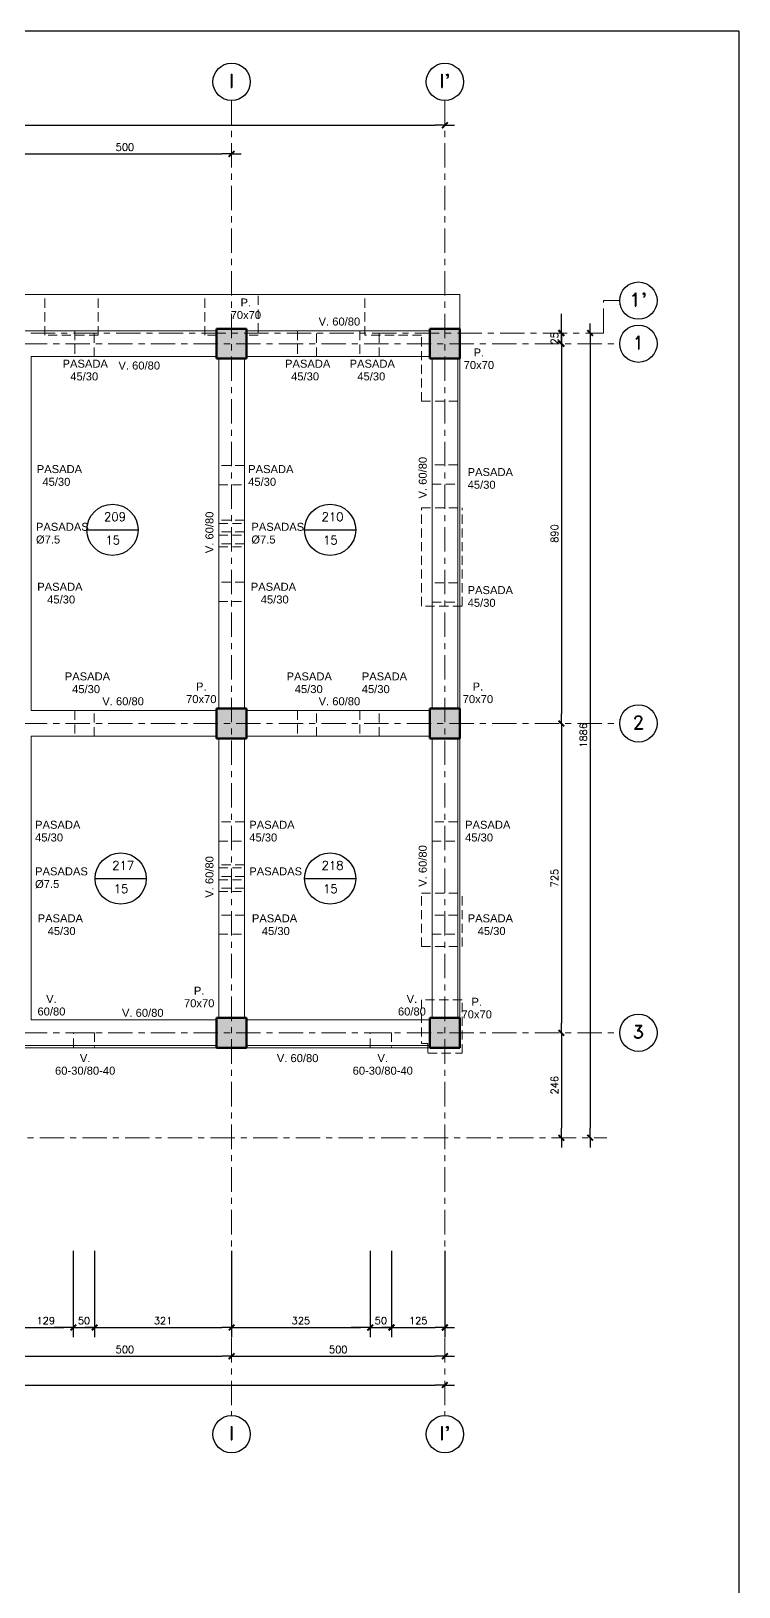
# Model space of a CAD drawing. Extents: x -4 to 6083, y -4 to 8618.
# Drawn here: x 4423 to 6083, y 4971 to 8618 of the extents above; entities that cross this region are included whole.
import ezdxf

# ---------------------------------------------------------------- set-up
doc = ezdxf.new("R2010")
doc.units = 0
doc.header["$LTSCALE"] = 45
doc.header["$MEASUREMENT"] = 0
doc.linetypes.add('Grid Line', pattern=[2.2225, 1.27, -0.3175, 0.3175, -0.3175])
doc.linetypes.add('RLE-PROYECCION', pattern=[0.71438, 0.47625, -0.23813])
doc.layers.get('0').update_dxf_attribs({"linetype": 'CONTINUOUS'})
for name, color, linetype in [('RLA-COTAS', 2, 'CONTINUOUS'), ('RLA-COTAS1', 2, 'CONTINUOUS'), ('RLA-FORMATO', 7, 'CONTINUOUS'), ('RLA-LOSAS', 3, 'CONTINUOUS')]:
    doc.layers.add(name, color=color, linetype=linetype)
for name, color, linetype, lineweight in [('RLE-EJE', 3, 'CONTINUOUS', 25), ('RLE-EJES', 1, 'Grid Line', 9), ('RLE-LOSA', 3, 'CONTINUOUS', 15), ('RLE-PILAR', 5, 'CONTINUOUS', 50), ('RLE-PROYECCION', 2, 'RLE-PROYECCION', 15), ('RLE-SOLID', 252, 'CONTINUOUS', 15), ('RLE-TEXTO-1', 9, 'CONTINUOUS', 9), ('RLE-VIGA', 3, 'CONTINUOUS', 15)]:
    doc.layers.add(name, color=color, linetype=linetype, lineweight=lineweight)
doc.styles.add('Arial_2', font='arial.ttf', dxfattribs={"height": 18.75})
doc.styles.add('ROMAND', font='romand', dxfattribs={"height": 31.5})
doc.styles.add('ROMANS', font='ROMANS.shx', dxfattribs={"height": 16.875})
doc.dimstyles.new('ING-75', dxfattribs={"dimscale": 75, "dimtxt": 0.27, "dimasz": 0.3, "dimexe": 0, "dimexo": 0, "dimgap": 0.1, "dimtad": 1, "dimdec": 1, "dimzin": 12, "dimdsep": 46, "dimtxsty": 'ROMANS', "dimblk": 'TICK1', "dimblk1": 'TICK1', "dimblk2": 'TICK1', "dimcen": 0.09, "dimclrd": 2, "dimclre": 1, "dimclrt": 3, "dimadec": 0, "dimazin": 0, "dimtfac": 1, "dimtdec": 0, "dimtix": 1, "dimtmove": 2, "dimatfit": 3, "dimldrblk": 'TICK1', "dimfxl": 0, "dimfxlon": 1, "dimtolj": 1, "dimtzin": 0, "dimarcsym": 0})

# ---------------------------------------------------------------- blocks, each defined once
blk = doc.blocks.new('TICK1')
at = {"color": 2}
for points in [[(0, 0), (-1, 0)], [(0, 0), (1, 0)]]:
    blk.add_lwpolyline(points, dxfattribs=at)
at = {"color": 2, "const_width": 0.2}
blk.add_lwpolyline([(-0.3, -0.3), (0.3, 0.3)], dxfattribs=at)
blk = doc.blocks.new('*D9')
at = {"layer": 'RLA-COTAS', "color": 2, "lineweight": -2, "transparency": 16777216}
blk.add_line((915.7, 8397), (5370.7, 8397), dxfattribs=at)
at = {"layer": 'RLA-COTAS', "color": 2, "lineweight": -2, "transparency": 16777216, "xscale": 22.5, "yscale": 22.5, "zscale": 22.5, "rotation": 180}
blk.add_blockref('TICK1', (893.2, 8397), dxfattribs=at)
at = {"layer": 'RLA-COTAS', "color": 2, "lineweight": -2, "transparency": 16777216, "xscale": 22.5, "yscale": 22.5, "zscale": 22.5}
blk.add_blockref('TICK1', (5393.2, 8397), dxfattribs=at)
at = {"layer": 'RLA-COTAS', "color": 3, "transparency": 16777216, "insert": (3143.2, 8413), "char_height": 16.88, "attachment_point": 5, "style": 'ROMANS'}
blk.add_mtext('\\A1;4500', dxfattribs=at)
blk = doc.blocks.new('*D18')
at = {"layer": 'RLA-COTAS', "color": 2, "lineweight": -2, "transparency": 16777216}
blk.add_line((4415.7, 8329.5), (4870.7, 8329.5), dxfattribs=at)
at = {"layer": 'RLA-COTAS', "color": 2, "lineweight": -2, "transparency": 16777216, "xscale": 22.5, "yscale": 22.5, "zscale": 22.5, "rotation": 180}
blk.add_blockref('TICK1', (4393.2, 8329.5), dxfattribs=at)
at = {"layer": 'RLA-COTAS', "color": 2, "lineweight": -2, "transparency": 16777216, "xscale": 22.5, "yscale": 22.5, "zscale": 22.5}
blk.add_blockref('TICK1', (4893.2, 8329.5), dxfattribs=at)
at = {"layer": 'RLA-COTAS', "color": 3, "transparency": 16777216, "insert": (4643.2, 8345.5), "char_height": 16.88, "attachment_point": 5, "style": 'ROMANS'}
blk.add_mtext('\\A1;500', dxfattribs=at)
blk = doc.blocks.new('*D33')
at = {"layer": 'RLA-COTAS', "color": 2, "lineweight": -2, "transparency": 16777216}
blk.add_line((4415.7, 5511.7), (4870.7, 5511.7), dxfattribs=at)
at = {"layer": 'RLA-COTAS', "color": 2, "lineweight": -2, "transparency": 16777216, "xscale": 22.5, "yscale": 22.5, "zscale": 22.5, "rotation": 180}
blk.add_blockref('TICK1', (4393.2, 5511.7), dxfattribs=at)
at = {"layer": 'RLA-COTAS', "color": 2, "lineweight": -2, "transparency": 16777216, "xscale": 22.5, "yscale": 22.5, "zscale": 22.5}
blk.add_blockref('TICK1', (4893.2, 5511.7), dxfattribs=at)
at = {"layer": 'RLA-COTAS', "color": 3, "transparency": 16777216, "insert": (4643.2, 5527.7), "char_height": 16.88, "attachment_point": 5, "style": 'ROMANS'}
blk.add_mtext('\\A1;500', dxfattribs=at)
blk = doc.blocks.new('*D34')
at = {"layer": 'RLA-COTAS', "color": 2, "lineweight": -2, "transparency": 16777216}
blk.add_line((4915.7, 5511.7), (5370.7, 5511.7), dxfattribs=at)
at = {"layer": 'RLA-COTAS', "color": 2, "lineweight": -2, "transparency": 16777216, "xscale": 22.5, "yscale": 22.5, "zscale": 22.5, "rotation": 180}
blk.add_blockref('TICK1', (4893.2, 5511.7), dxfattribs=at)
at = {"layer": 'RLA-COTAS', "color": 2, "lineweight": -2, "transparency": 16777216, "xscale": 22.5, "yscale": 22.5, "zscale": 22.5}
blk.add_blockref('TICK1', (5393.2, 5511.7), dxfattribs=at)
at = {"layer": 'RLA-COTAS', "color": 3, "transparency": 16777216, "insert": (5143.2, 5527.7), "char_height": 16.88, "attachment_point": 5, "style": 'ROMANS'}
blk.add_mtext('\\A1;500', dxfattribs=at)
blk = doc.blocks.new('*D35')
at = {"layer": 'RLA-COTAS', "color": 2, "lineweight": -2, "transparency": 16777216}
blk.add_line((5733.8, 7887.4), (5733.8, 6046.4), dxfattribs=at)
at = {"layer": 'RLA-COTAS', "color": 2, "lineweight": -2, "transparency": 16777216, "xscale": 22.5, "yscale": 22.5, "zscale": 22.5}
for p, rotation in [((5733.8, 7909.9), 90), ((5733.8, 6023.9), 270)]:
    blk.add_blockref('TICK1', p, dxfattribs=dict(at, rotation=rotation))
at = {"layer": 'RLA-COTAS', "color": 3, "transparency": 16777216, "insert": (5717.9, 6966.9), "char_height": 16.88, "attachment_point": 5, "rotation": 90, "style": 'ROMANS'}
blk.add_mtext('\\A1;1886', dxfattribs=at)
blk = doc.blocks.new('*D36')
at = {"layer": 'RLA-COTAS', "color": 2, "lineweight": -2, "transparency": 16777216}
for p, q in [((5666.3, 7932.4), (5666.3, 7954.9)), ((5666.3, 7909.9), (5666.3, 7884.9)), ((5666.3, 7862.4), (5666.3, 7839.9))]:
    blk.add_line(p, q, dxfattribs=at)
at = {"layer": 'RLA-COTAS', "color": 2, "lineweight": -2, "transparency": 16777216, "xscale": 22.5, "yscale": 22.5, "zscale": 22.5}
for p, rotation in [((5666.3, 7909.9), 270), ((5666.3, 7884.9), 90)]:
    blk.add_blockref('TICK1', p, dxfattribs=dict(at, rotation=rotation))
at = {"layer": 'RLA-COTAS', "color": 3, "transparency": 16777216, "insert": (5650.4, 7897.4), "char_height": 16.88, "attachment_point": 5, "rotation": 90, "style": 'ROMANS'}
blk.add_mtext('\\A1;25', dxfattribs=at)
blk = doc.blocks.new('*D37')
at = {"layer": 'RLA-COTAS', "color": 2, "lineweight": -2, "transparency": 16777216}
blk.add_line((5666.3, 7862.4), (5666.3, 7017.4), dxfattribs=at)
at = {"layer": 'RLA-COTAS', "color": 2, "lineweight": -2, "transparency": 16777216, "xscale": 22.5, "yscale": 22.5, "zscale": 22.5}
for p, rotation in [((5666.3, 7884.9), 90), ((5666.3, 6994.9), 270)]:
    blk.add_blockref('TICK1', p, dxfattribs=dict(at, rotation=rotation))
at = {"layer": 'RLA-COTAS', "color": 3, "transparency": 16777216, "insert": (5650.4, 7439.9), "char_height": 16.88, "attachment_point": 5, "rotation": 90, "style": 'ROMANS'}
blk.add_mtext('\\A1;890', dxfattribs=at)
blk = doc.blocks.new('*D38')
at = {"layer": 'RLA-COTAS', "color": 2, "lineweight": -2, "transparency": 16777216}
blk.add_line((5666.3, 6972.4), (5666.3, 6292.4), dxfattribs=at)
at = {"layer": 'RLA-COTAS', "color": 2, "lineweight": -2, "transparency": 16777216, "xscale": 22.5, "yscale": 22.5, "zscale": 22.5}
for p, rotation in [((5666.3, 6994.9), 90), ((5666.3, 6269.9), 270)]:
    blk.add_blockref('TICK1', p, dxfattribs=dict(at, rotation=rotation))
at = {"layer": 'RLA-COTAS', "color": 3, "transparency": 16777216, "insert": (5650.4, 6632.4), "char_height": 16.88, "attachment_point": 5, "rotation": 90, "style": 'ROMANS'}
blk.add_mtext('\\A1;725', dxfattribs=at)
blk = doc.blocks.new('*D39')
at = {"layer": 'RLA-COTAS', "color": 2, "lineweight": -2, "transparency": 16777216}
blk.add_line((5666.3, 6247.4), (5666.3, 6046.4), dxfattribs=at)
at = {"layer": 'RLA-COTAS', "color": 2, "lineweight": -2, "transparency": 16777216, "xscale": 22.5, "yscale": 22.5, "zscale": 22.5}
for p, rotation in [((5666.3, 6269.9), 90), ((5666.3, 6023.9), 270)]:
    blk.add_blockref('TICK1', p, dxfattribs=dict(at, rotation=rotation))
at = {"layer": 'RLA-COTAS', "color": 3, "transparency": 16777216, "insert": (5650.4, 6146.9), "char_height": 16.88, "attachment_point": 5, "rotation": 90, "style": 'ROMANS'}
blk.add_mtext('\\A1;246', dxfattribs=at)
blk = doc.blocks.new('*D52')
at = {"layer": 'RLA-COTAS', "color": 2, "lineweight": -2, "transparency": 16777216}
blk.add_line((915.7, 5444.2), (5370.7, 5444.2), dxfattribs=at)
at = {"layer": 'RLA-COTAS', "color": 2, "lineweight": -2, "transparency": 16777216, "xscale": 22.5, "yscale": 22.5, "zscale": 22.5, "rotation": 180}
blk.add_blockref('TICK1', (893.2, 5444.2), dxfattribs=at)
at = {"layer": 'RLA-COTAS', "color": 2, "lineweight": -2, "transparency": 16777216, "xscale": 22.5, "yscale": 22.5, "zscale": 22.5}
blk.add_blockref('TICK1', (5393.2, 5444.2), dxfattribs=at)
at = {"layer": 'RLA-COTAS', "color": 3, "transparency": 16777216, "insert": (3143.2, 5460.2), "char_height": 16.88, "attachment_point": 5, "style": 'ROMANS'}
blk.add_mtext('\\A1;4500', dxfattribs=at)
blk = doc.blocks.new('*D53')
at = {"layer": 'RLA-COTAS1', "color": 1, "lineweight": -2, "transparency": 16777216}
for p, q in [((4393.2, 5759.2), (4393.2, 5556.7)), ((4522.2, 5759.2), (4522.2, 5556.7))]:
    blk.add_line(p, q, dxfattribs=at)
at = {"layer": 'RLA-COTAS1', "color": 2, "lineweight": -2, "transparency": 16777216}
blk.add_line((4415.7, 5579.2), (4499.7, 5579.2), dxfattribs=at)
at = {"layer": 'RLA-COTAS1', "color": 2, "lineweight": -2, "transparency": 16777216, "xscale": 22.5, "yscale": 22.5, "zscale": 22.5, "rotation": 180}
blk.add_blockref('TICK1', (4393.2, 5579.2), dxfattribs=at)
at = {"layer": 'RLA-COTAS1', "color": 2, "lineweight": -2, "transparency": 16777216, "xscale": 22.5, "yscale": 22.5, "zscale": 22.5}
blk.add_blockref('TICK1', (4522.2, 5579.2), dxfattribs=at)
at = {"layer": 'RLA-COTAS1', "color": 3, "transparency": 16777216, "insert": (4457.7, 5595.2), "char_height": 16.88, "attachment_point": 5, "style": 'ROMANS'}
blk.add_mtext('\\A1;129', dxfattribs=at)
blk = doc.blocks.new('*D54')
at = {"layer": 'RLA-COTAS1', "color": 1, "lineweight": -2, "transparency": 16777216}
for p, q in [((4522.2, 5759.2), (4522.2, 5556.7)), ((4572.2, 5759.2), (4572.2, 5556.7))]:
    blk.add_line(p, q, dxfattribs=at)
at = {"layer": 'RLA-COTAS1', "color": 2, "lineweight": -2, "transparency": 16777216}
for p, q in [((4499.7, 5579.2), (4477.2, 5579.2)), ((4522.2, 5579.2), (4572.2, 5579.2)), ((4594.7, 5579.2), (4617.2, 5579.2))]:
    blk.add_line(p, q, dxfattribs=at)
at = {"layer": 'RLA-COTAS1', "color": 2, "lineweight": -2, "transparency": 16777216, "xscale": 22.5, "yscale": 22.5, "zscale": 22.5}
blk.add_blockref('TICK1', (4522.2, 5579.2), dxfattribs=at)
at = {"layer": 'RLA-COTAS1', "color": 2, "lineweight": -2, "transparency": 16777216, "xscale": 22.5, "yscale": 22.5, "zscale": 22.5, "rotation": 180}
blk.add_blockref('TICK1', (4572.2, 5579.2), dxfattribs=at)
at = {"layer": 'RLA-COTAS1', "color": 3, "transparency": 16777216, "insert": (4547.2, 5595.2), "char_height": 16.88, "attachment_point": 5, "style": 'ROMANS'}
blk.add_mtext('\\A1;50', dxfattribs=at)
blk = doc.blocks.new('*D55')
at = {"layer": 'RLA-COTAS1', "color": 1, "lineweight": -2, "transparency": 16777216}
for p, q in [((4572.2, 5759.2), (4572.2, 5556.7)), ((4893.2, 5759.2), (4893.2, 5556.7))]:
    blk.add_line(p, q, dxfattribs=at)
at = {"layer": 'RLA-COTAS1', "color": 2, "lineweight": -2, "transparency": 16777216}
blk.add_line((4594.7, 5579.2), (4870.7, 5579.2), dxfattribs=at)
at = {"layer": 'RLA-COTAS1', "color": 2, "lineweight": -2, "transparency": 16777216, "xscale": 22.5, "yscale": 22.5, "zscale": 22.5, "rotation": 180}
blk.add_blockref('TICK1', (4572.2, 5579.2), dxfattribs=at)
at = {"layer": 'RLA-COTAS1', "color": 2, "lineweight": -2, "transparency": 16777216, "xscale": 22.5, "yscale": 22.5, "zscale": 22.5}
blk.add_blockref('TICK1', (4893.2, 5579.2), dxfattribs=at)
at = {"layer": 'RLA-COTAS1', "color": 3, "transparency": 16777216, "insert": (4732.7, 5595.2), "char_height": 16.88, "attachment_point": 5, "style": 'ROMANS'}
blk.add_mtext('\\A1;321', dxfattribs=at)
blk = doc.blocks.new('*D56')
at = {"layer": 'RLA-COTAS1', "color": 1, "lineweight": -2, "transparency": 16777216}
for p, q in [((4893.2, 5759.2), (4893.2, 5556.7)), ((5218.2, 5759.2), (5218.2, 5556.7))]:
    blk.add_line(p, q, dxfattribs=at)
at = {"layer": 'RLA-COTAS1', "color": 2, "lineweight": -2, "transparency": 16777216}
blk.add_line((4915.7, 5579.2), (5195.7, 5579.2), dxfattribs=at)
at = {"layer": 'RLA-COTAS1', "color": 2, "lineweight": -2, "transparency": 16777216, "xscale": 22.5, "yscale": 22.5, "zscale": 22.5, "rotation": 180}
blk.add_blockref('TICK1', (4893.2, 5579.2), dxfattribs=at)
at = {"layer": 'RLA-COTAS1', "color": 2, "lineweight": -2, "transparency": 16777216, "xscale": 22.5, "yscale": 22.5, "zscale": 22.5}
blk.add_blockref('TICK1', (5218.2, 5579.2), dxfattribs=at)
at = {"layer": 'RLA-COTAS1', "color": 3, "transparency": 16777216, "insert": (5055.7, 5595.2), "char_height": 16.88, "attachment_point": 5, "style": 'ROMANS'}
blk.add_mtext('\\A1;325', dxfattribs=at)
blk = doc.blocks.new('*D57')
at = {"layer": 'RLA-COTAS1', "color": 1, "lineweight": -2, "transparency": 16777216}
for p, q in [((5218.2, 5759.2), (5218.2, 5556.7)), ((5268.2, 5759.2), (5268.2, 5556.7))]:
    blk.add_line(p, q, dxfattribs=at)
at = {"layer": 'RLA-COTAS1', "color": 2, "lineweight": -2, "transparency": 16777216}
for p, q in [((5195.7, 5579.2), (5173.2, 5579.2)), ((5218.2, 5579.2), (5268.2, 5579.2)), ((5290.7, 5579.2), (5313.2, 5579.2))]:
    blk.add_line(p, q, dxfattribs=at)
at = {"layer": 'RLA-COTAS1', "color": 2, "lineweight": -2, "transparency": 16777216, "xscale": 22.5, "yscale": 22.5, "zscale": 22.5}
blk.add_blockref('TICK1', (5218.2, 5579.2), dxfattribs=at)
at = {"layer": 'RLA-COTAS1', "color": 2, "lineweight": -2, "transparency": 16777216, "xscale": 22.5, "yscale": 22.5, "zscale": 22.5, "rotation": 180}
blk.add_blockref('TICK1', (5268.2, 5579.2), dxfattribs=at)
at = {"layer": 'RLA-COTAS1', "color": 3, "transparency": 16777216, "insert": (5243.2, 5595.2), "char_height": 16.88, "attachment_point": 5, "style": 'ROMANS'}
blk.add_mtext('\\A1;50', dxfattribs=at)
blk = doc.blocks.new('*D58')
at = {"layer": 'RLA-COTAS1', "color": 1, "lineweight": -2, "transparency": 16777216}
for p, q in [((5268.2, 5759.2), (5268.2, 5556.7)), ((5393.2, 5759.2), (5393.2, 5556.7))]:
    blk.add_line(p, q, dxfattribs=at)
at = {"layer": 'RLA-COTAS1', "color": 2, "lineweight": -2, "transparency": 16777216}
blk.add_line((5290.7, 5579.2), (5370.7, 5579.2), dxfattribs=at)
at = {"layer": 'RLA-COTAS1', "color": 2, "lineweight": -2, "transparency": 16777216, "xscale": 22.5, "yscale": 22.5, "zscale": 22.5, "rotation": 180}
blk.add_blockref('TICK1', (5268.2, 5579.2), dxfattribs=at)
at = {"layer": 'RLA-COTAS1', "color": 2, "lineweight": -2, "transparency": 16777216, "xscale": 22.5, "yscale": 22.5, "zscale": 22.5}
blk.add_blockref('TICK1', (5393.2, 5579.2), dxfattribs=at)
at = {"layer": 'RLA-COTAS1', "color": 3, "transparency": 16777216, "insert": (5330.7, 5595.2), "char_height": 16.88, "attachment_point": 5, "style": 'ROMANS'}
blk.add_mtext('\\A1;125', dxfattribs=at)

msp = doc.modelspace()

# ---------------------------------------------------------------- hatches: boundary and pattern name
at = {"layer": 'RLE-SOLID'}
for points in [[(4858.226, 7849.908), (4928.226, 7849.908), (4928.226, 7919.908), (4858.226, 7919.908)], [(5428.226, 7849.908), (5428.226, 7919.908), (5358.226, 7919.908), (5358.226, 7849.908)], [(4928.226, 6959.908), (4928.226, 7029.908), (4858.226, 7029.908), (4858.226, 6959.908)], [(5358.226, 6959.908), (5428.226, 6959.908), (5428.226, 7029.908), (5358.226, 7029.908)], [(4858.226, 6234.908), (4928.226, 6234.908), (4928.226, 6304.908), (4858.226, 6304.908)], [(5358.226, 6234.908), (5428.226, 6234.908), (5428.226, 6304.908), (5358.226, 6304.908)]]:
    msp.add_hatch(color=256, dxfattribs=at).paths.add_polyline_path(points, flags=0)

# ---------------------------------------------------------------- linework, layer by layer
at = {"layer": 'RLA-FORMATO', "color": 6, "linetype": 'Continuous'}
for q in [(0, 8617.5), (6082.5, 0)]:
    msp.add_line((6082.5, 8617.5), q, dxfattribs=at)
at = {"layer": 'RLA-LOSAS'}
for p, q in [((4554.054, 7448.554), (4674.054, 7448.554)), ((5064.149, 7448.554), (5184.149, 7448.554)), ((4573.308, 6631.284), (4693.308, 6631.284)), ((5064.149, 6631.284), (5184.149, 6631.284))]:
    msp.add_line(p, q, dxfattribs=at)
for centre in [(4614.054, 7448.554), (5124.149, 7448.554), (4633.308, 6631.284), (5124.149, 6631.284)]:
    msp.add_circle(centre, 60, dxfattribs=at)
at = {"layer": 'RLE-EJE'}
for centre in [(4893.226, 8498.658), (5393.226, 8498.658), (5846.992, 7985.829), (5846.992, 7884.924), (5846.992, 6994.924), (5846.992, 6269.908), (4893.226, 5329.158), (5393.226, 5329.158)]:
    msp.add_circle(centre, 43.75, dxfattribs=at)
at = {"layer": 'RLE-EJES'}
for p, q in [((4893.226, 8454.908), (4893.226, 5372.908)), ((5393.226, 8454.908), (5393.226, 5372.908)), ((5765.247, 7909.908), (5765.247, 7985.829)), ((5765.247, 7985.829), (5803.242, 7985.829)), ((403.226, 7884.924), (5803.242, 7884.924)), ((3722.282, 7909.908), (5765.247, 7909.908)), ((403.226, 6994.924), (5803.242, 6994.924)), ((403.226, 6269.908), (5803.242, 6269.908)), ((2843.226, 6023.924), (5773.226, 6023.924))]:
    msp.add_line(p, q, dxfattribs=at)
at = {"layer": 'RLE-LOSA'}
for p, q in [((858.226, 7999.908), (5428.226, 7999.908)), ((5428.226, 7999.908), (5428.226, 7919.908)), ((5428.226, 7849.908), (5428.226, 7029.908)), ((5428.226, 6959.908), (5428.226, 6304.908)), ((4858.226, 6234.908), (3928.226, 6234.908)), ((5358.226, 6234.908), (4928.226, 6234.908))]:
    msp.add_line(p, q, dxfattribs=at)
at = {"layer": 'RLE-PILAR'}
for p, q in [((4858.226, 7919.908), (4928.226, 7919.908)), ((4858.226, 7849.908), (4858.226, 7919.908)), ((4928.226, 7919.908), (4928.226, 7849.908)), ((5358.226, 7919.908), (5428.226, 7919.908)), ((5358.226, 7849.908), (5358.226, 7919.908)), ((5428.226, 7919.908), (5428.226, 7849.908)), ((4928.226, 7849.908), (4858.226, 7849.908)), ((5428.226, 7849.908), (5358.226, 7849.908)), ((4858.226, 7029.908), (4928.226, 7029.908)), ((4858.226, 6959.908), (4858.226, 7029.908)), ((4928.226, 7029.908), (4928.226, 6959.908)), ((5358.226, 7029.908), (5428.226, 7029.908)), ((5358.226, 6959.908), (5358.226, 7029.908)), ((5428.226, 7029.908), (5428.226, 6959.908)), ((4928.226, 6959.908), (4858.226, 6959.908)), ((5428.226, 6959.908), (5358.226, 6959.908)), ((4858.226, 6304.908), (4928.226, 6304.908)), ((4858.226, 6234.908), (4858.226, 6304.908)), ((4928.226, 6304.908), (4928.226, 6234.908)), ((5358.226, 6304.908), (5428.226, 6304.908)), ((5358.226, 6234.908), (5358.226, 6304.908)), ((5428.226, 6304.908), (5428.226, 6234.908)), ((4928.226, 6234.908), (4858.226, 6234.908)), ((5428.226, 6234.908), (5358.226, 6234.908))]:
    msp.add_line(p, q, dxfattribs=at)
at = {"layer": 'RLE-PROYECCION'}
for p, q in [((4455.726, 7904.908), (4455.726, 7999.908)), ((4580.726, 7904.908), (4580.726, 7999.908)), ((4830.726, 7904.908), (4830.726, 7999.908)), ((4955.726, 7997.105), (4955.726, 7904.908)), ((5205.726, 7904.908), (5205.726, 7999.908)), ((4525.726, 7914.924), (4525.726, 7854.924)), ((4570.726, 7854.924), (4570.726, 7914.924)), ((5047.393, 7914.924), (5047.393, 7854.924)), ((5092.393, 7854.924), (5092.393, 7914.924)), ((5194.059, 7914.924), (5194.059, 7854.924)), ((5239.059, 7854.924), (5239.059, 7914.924)), ((4580.726, 7904.908), (4455.726, 7904.908)), ((4858.226, 7904.908), (4830.726, 7904.908)), ((4955.726, 7904.908), (4928.226, 7904.908)), ((5338.469, 7904.908), (5205.726, 7904.908)), ((5338.469, 7749.903), (5338.469, 7904.908)), ((5338.469, 7749.903), (5428.226, 7749.903)), ((4923.226, 7599.091), (4863.226, 7599.091)), ((5423.226, 7600.758), (5363.226, 7600.758)), ((4863.226, 7554.091), (4923.226, 7554.091)), ((5363.226, 7555.758), (5423.226, 7555.758)), ((5338.469, 7499.903), (5433.484, 7499.903)), ((5338.469, 7269.907), (5338.469, 7499.903)), ((5433.484, 7269.907), (5433.484, 7499.903)), ((4923.226, 7471.174), (4863.226, 7471.174)), ((4863.226, 7463.674), (4923.226, 7463.674)), ((4923.226, 7443.674), (4863.226, 7443.674)), ((4863.226, 7436.174), (4923.226, 7436.174)), ((4923.226, 7416.174), (4863.226, 7416.174)), ((4863.226, 7408.674), (4923.226, 7408.674)), ((4923.226, 7325.758), (4863.226, 7325.758)), ((5423.226, 7324.091), (5363.226, 7324.091)), ((4863.226, 7280.758), (4923.226, 7280.758)), ((5433.484, 7269.907), (5338.469, 7269.907)), ((5363.226, 7279.091), (5423.226, 7279.091)), ((4525.726, 7024.924), (4525.726, 6964.924)), ((4570.726, 6964.924), (4570.726, 7024.924)), ((5047.393, 7024.924), (5047.393, 6964.924)), ((5092.393, 6964.924), (5092.393, 7024.924)), ((5194.059, 7024.924), (5194.059, 6964.924)), ((5239.059, 6964.924), (5239.059, 7024.924)), ((4923.226, 6764.085), (4863.226, 6764.085)), ((5423.226, 6764.085), (5363.226, 6764.085)), ((4863.226, 6719.085), (4923.226, 6719.085)), ((5363.226, 6719.085), (5423.226, 6719.085)), ((4923.226, 6663.666), (4863.226, 6663.666)), ((4863.226, 6656.166), (4923.226, 6656.166)), ((4923.226, 6636.166), (4863.226, 6636.166)), ((4863.226, 6628.666), (4923.226, 6628.666)), ((4923.226, 6608.666), (4863.226, 6608.666)), ((4863.226, 6601.166), (4923.226, 6601.166)), ((5338.469, 6596.907), (5433.484, 6596.907)), ((5338.469, 6471.907), (5338.469, 6596.907)), ((5433.484, 6471.907), (5433.484, 6596.907)), ((4923.226, 6545.746), (4863.226, 6545.746)), ((5423.226, 6545.746), (5363.226, 6545.746)), ((4863.226, 6500.746), (4923.226, 6500.746)), ((5363.226, 6500.746), (5423.226, 6500.746)), ((5338.469, 6471.907), (5433.484, 6471.907)), ((5433.484, 6346.908), (5338.469, 6346.908)), ((5338.469, 6346.908), (5338.469, 6244.912)), ((5433.484, 6221.907), (5433.484, 6346.908)), ((4522.226, 6234.908), (4522.226, 6269.924)), ((4522.226, 6269.924), (4572.226, 6269.908)), ((4572.226, 6269.908), (4572.226, 6234.908)), ((5218.226, 6234.908), (5218.226, 6269.924)), ((5218.226, 6269.924), (5268.226, 6269.908)), ((5268.226, 6269.908), (5268.226, 6234.908)), ((5338.469, 6244.912), (5353.469, 6244.912)), ((5353.469, 6244.912), (5353.484, 6221.907)), ((4522.226, 6234.908), (4572.226, 6234.908)), ((5218.226, 6234.908), (5268.226, 6234.908)), ((5353.484, 6221.907), (5433.484, 6221.907))]:
    msp.add_line(p, q, dxfattribs=at)
at = {"layer": 'RLE-VIGA'}
for p, q in [((3928.226, 7914.924), (4858.226, 7914.924)), ((4928.226, 7914.924), (5358.226, 7914.924)), ((4423.226, 7854.924), (4858.226, 7854.924)), ((4423.226, 7854.924), (4423.226, 7024.924)), ((4863.226, 7849.908), (4863.226, 7029.924)), ((4923.226, 7849.908), (4923.226, 7029.924)), ((4928.226, 7854.924), (5358.226, 7854.924)), ((5363.226, 7849.908), (5363.226, 7029.924)), ((5423.226, 7849.908), (5423.226, 7029.924)), ((4423.226, 7024.924), (4858.226, 7024.924)), ((4923.226, 7029.924), (4863.226, 7029.924)), ((4928.226, 7024.924), (5358.226, 7024.924)), ((5423.226, 7029.924), (5363.226, 7029.924)), ((4423.226, 6964.924), (4858.226, 6964.924)), ((4423.226, 6964.924), (4423.226, 6299.924)), ((4928.226, 6964.924), (5358.226, 6964.924)), ((4863.226, 6959.908), (4863.226, 6304.908)), ((4923.226, 6959.908), (4923.226, 6304.908)), ((5363.226, 6959.908), (5363.226, 6304.908)), ((5423.226, 6959.908), (5423.226, 6304.908)), ((4423.226, 6299.924), (4858.226, 6299.924)), ((4928.226, 6299.924), (5358.226, 6299.924)), ((3928.226, 6239.924), (4858.226, 6239.924)), ((4928.226, 6239.924), (5358.226, 6239.924))]:
    msp.add_line(p, q, dxfattribs=at)

# ---------------------------------------------------------------- texts
at = {"layer": 'RLA-LOSAS', "char_height": 20, "width": 1, "attachment_point": 2, "line_spacing_factor": 0.941778, "style": 'ROMAND'}
for s, insert in [('209', (4619.761, 7489.344)), ('210', (5129.856, 7489.344)), ('15', (4614.635, 7434.605)), ('15', (5124.73, 7434.605)), ('217', (4639.015, 6672.073)), ('218', (5129.856, 6672.073)), ('15', (4633.889, 6617.335)), ('15', (5124.73, 6617.335))]:
    msp.add_mtext(s, dxfattribs=dict(at, insert=insert))
at = {"layer": 'RLE-EJE', "color": 5, "char_height": 31.25, "width": 1, "attachment_point": 2, "line_spacing_factor": 0.941778, "style": 'ROMAND'}
for s, insert in [('I', (4893.235, 8516.973)), ("I'", (5393.235, 8516.973)), ("1'", (5846.798, 8003.961)), ('1', (5846.798, 7903.056)), ('2', (5846.798, 7013.056)), ('3', (5846.798, 6288.039)), ('I', (4893.235, 5347.473)), ("I'", (5393.235, 5347.473))]:
    msp.add_mtext(s, dxfattribs=dict(at, insert=insert))
at = {"layer": 'RLE-TEXTO-1', "char_height": 18.75, "attachment_point": 2, "line_spacing_factor": 0.941778, "style": 'Arial_2'}
for s, insert, width in [('P.\\P70x70', (4926.59, 7990.855), 116.84425), ('V. 60/80', (5145.957, 7946.235), 116.84425), ('V. 60/80', (4676.764, 7843.044), 116.84425), ('P.\\P70x70', (5472.97, 7873.744), 116.84425), ('P.\\P70x70', (4822.251, 7090.717), 116.84425), ('P.\\P70x70', (5470.678, 7090.717), 116.84425), ('V. 60/80', (4638.892, 7056.235), 116.84425), ('V. 60/80', (5145.957, 7056.235), 116.84425), ('V.\\P60/80', (4470.892, 6358.589), 78.50832), ('P.\\P70x70', (4817.262, 6377.897), 116.84425), ('V.\\P60/80', (5315.957, 6358.589), 78.50832), ('P.\\P70x70', (5467.89, 6351.891), 116.84425), ('V. 60/80', (4685.012, 6326.045), 116.84425), ('V.\\P60-30/80-40', (4549.957, 6219.869), 168.95357), ('V. 60/80', (5048.071, 6219.869), 116.84425), ('V.\\P60-30/80-40', (5247.577, 6219.869), 168.95357)]:
    msp.add_mtext(s, dxfattribs=dict(at, insert=insert, width=width))
at = {"layer": 'RLE-TEXTO-1', "char_height": 18.75, "width": 78.7658, "attachment_point": 1, "style": 'Arial_2'}
for s, insert in [('PASADA ', (4497.023, 7847.379)), ('PASADA ', (5018.484, 7847.379)), ('PASADA ', (5169.898, 7847.379)), ('45/30', (4514.985, 7817.613)), ('45/30', (5032.745, 7817.613)), ('45/30', (5187.966, 7817.613)), ('PASADA ', (4436.462, 7600.37)), ('PASADA ', (4932.098, 7600.37)), ('PASADA ', (5446.61, 7593.435)), ('45/30', (4449.665, 7570.605)), ('45/30', (4932.098, 7570.605)), ('45/30', (5446.61, 7563.669)), ('PASADAS ', (4434.592, 7465.101)), ('PASADAS ', (4939.596, 7465.101)), ('Ø7.5', (4434.592, 7435.336)), ('Ø7.5', (4939.596, 7435.336)), ('PASADA ', (4437.612, 7324.553)), ('45/30', (4460.929, 7294.787)), ('PASADA ', (4938.199, 7324.553)), ('45/30', (4961.515, 7294.787)), ('PASADA ', (5446.61, 7316.768)), ('45/30', (5446.61, 7287.002)), ('PASADA ', (4502.135, 7114.495)), ('PASADA ', (5022.176, 7114.495)), ('PASADA ', (5198.426, 7114.495)), ('45/30', (4519.313, 7084.729)), ('45/30', (5041.262, 7084.729)), ('45/30', (5198.426, 7084.729)), ('PASADA ', (4432.524, 6766.762)), ('PASADA ', (4934.698, 6766.762)), ('PASADA ', (5440.602, 6766.762)), ('45/30', (4432.524, 6736.997)), ('45/30', (4934.698, 6736.997)), ('45/30', (5440.602, 6736.997)), ('PASADAS ', (4432.524, 6657.593)), ('PASADAS ', (4934.698, 6657.593)), ('Ø7.5', (4432.524, 6627.827)), ('PASADA ', (4438.625, 6547.494)), ('PASADA ', (4940.799, 6547.494)), ('PASADA ', (5446.703, 6547.494)), ('45/30', (4461.941, 6517.729)), ('45/30', (4964.116, 6517.729)), ('45/30', (5470.02, 6517.729))]:
    msp.add_mtext(s, dxfattribs=dict(at, insert=insert))
at = {"layer": 'RLE-TEXTO-1', "char_height": 18.75, "width": 116.84425, "attachment_point": 2, "rotation": 90, "line_spacing_factor": 0.941778, "style": 'Arial_2'}
for insert in [(5331.915, 7570.895), (4831.915, 7442.646), (4831.915, 6635.13), (5331.915, 6660.822)]:
    msp.add_mtext('V. 60/80', dxfattribs=dict(at, insert=insert))

# ---------------------------------------------------------------- dimensions: what is measured, and where the dimension line sits
at = {"layer": 'RLA-COTAS'}
for base, p1, p2, picture, middle in [((5393.226, 8397.047), (893.226, 8404.547), (5393.226, 8404.547), '*D9', (3143.226, 8412.984)), ((4893.226, 8329.547), (4393.226, 8337.047), (4893.226, 8337.047), '*D18', (4643.226, 8345.484)), ((4893.226, 5511.724), (4393.226, 5519.224), (4893.226, 5519.224), '*D33', (4643.226, 5527.661)), ((5393.226, 5511.724), (4893.226, 5519.224), (5393.226, 5519.224), '*D34', (5143.226, 5527.661)), ((5393.226, 5444.224), (893.226, 5451.724), (5393.226, 5451.724), '*D52', (3143.226, 5460.161))]:
    dim = msp.add_linear_dim(base=base, p1=p1, p2=p2, dimstyle='ING-75', override={"dimexe": 0, "dimexo": 0, "dimdec": 1, "dimfxl": 0, "dimfxlon": 1}, dxfattribs=at)
    dim.commit()
    dim.dimension.update_dxf_attribs({"geometry": picture, "text_midpoint": middle})
for base, p1, p2, picture, middle in [((5666.336, 7884.924), (5673.836, 7909.908), (5673.836, 7884.924), '*D36', (5650.399, 7897.416)), ((5733.836, 6023.924), (5741.336, 7909.908), (5741.336, 6023.924), '*D35', (5717.899, 6966.916)), ((5666.336, 6994.924), (5673.836, 7884.924), (5673.836, 6994.924), '*D37', (5650.399, 7439.924)), ((5666.336, 6269.908), (5673.836, 6994.924), (5673.836, 6269.908), '*D38', (5650.399, 6632.416)), ((5666.336, 6023.924), (5673.836, 6269.908), (5673.836, 6023.924), '*D39', (5650.399, 6146.916))]:
    dim = msp.add_linear_dim(base=base, p1=p1, p2=p2, angle=90, dimstyle='ING-75', override={"dimexe": 0, "dimexo": 0, "dimdec": 1, "dimfxl": 0, "dimfxlon": 1}, dxfattribs=at)
    dim.commit()
    dim.dimension.update_dxf_attribs({"geometry": picture, "text_midpoint": middle})
at = {"layer": 'RLA-COTAS1'}
for base, p1, p2, picture, middle in [((4522.226, 5579.224), (4393.226, 5766.724), (4522.226, 5766.724), '*D53', (4457.726, 5595.161)), ((4572.226, 5579.224), (4522.226, 5766.724), (4572.226, 5766.724), '*D54', (4547.226, 5595.161)), ((4893.226, 5579.224), (4572.226, 5766.724), (4893.226, 5766.724), '*D55', (4732.726, 5595.161)), ((5218.226, 5579.224), (4893.226, 5766.724), (5218.226, 5766.724), '*D56', (5055.726, 5595.161)), ((5268.226, 5579.224), (5218.226, 5766.724), (5268.226, 5766.724), '*D57', (5243.226, 5595.161)), ((5393.226, 5579.224), (5268.226, 5766.724), (5393.226, 5766.724), '*D58', (5330.726, 5595.161))]:
    dim = msp.add_linear_dim(base=base, p1=p1, p2=p2, dimstyle='ING-75', override={"dimexe": 0.3, "dimexo": 0, "dimdec": 1, "dimfxl": 2.4, "dimfxlon": 1}, dxfattribs=at)
    dim.commit()
    dim.dimension.update_dxf_attribs({"geometry": picture, "text_midpoint": middle})

doc.saveas('drawing.dxf')
